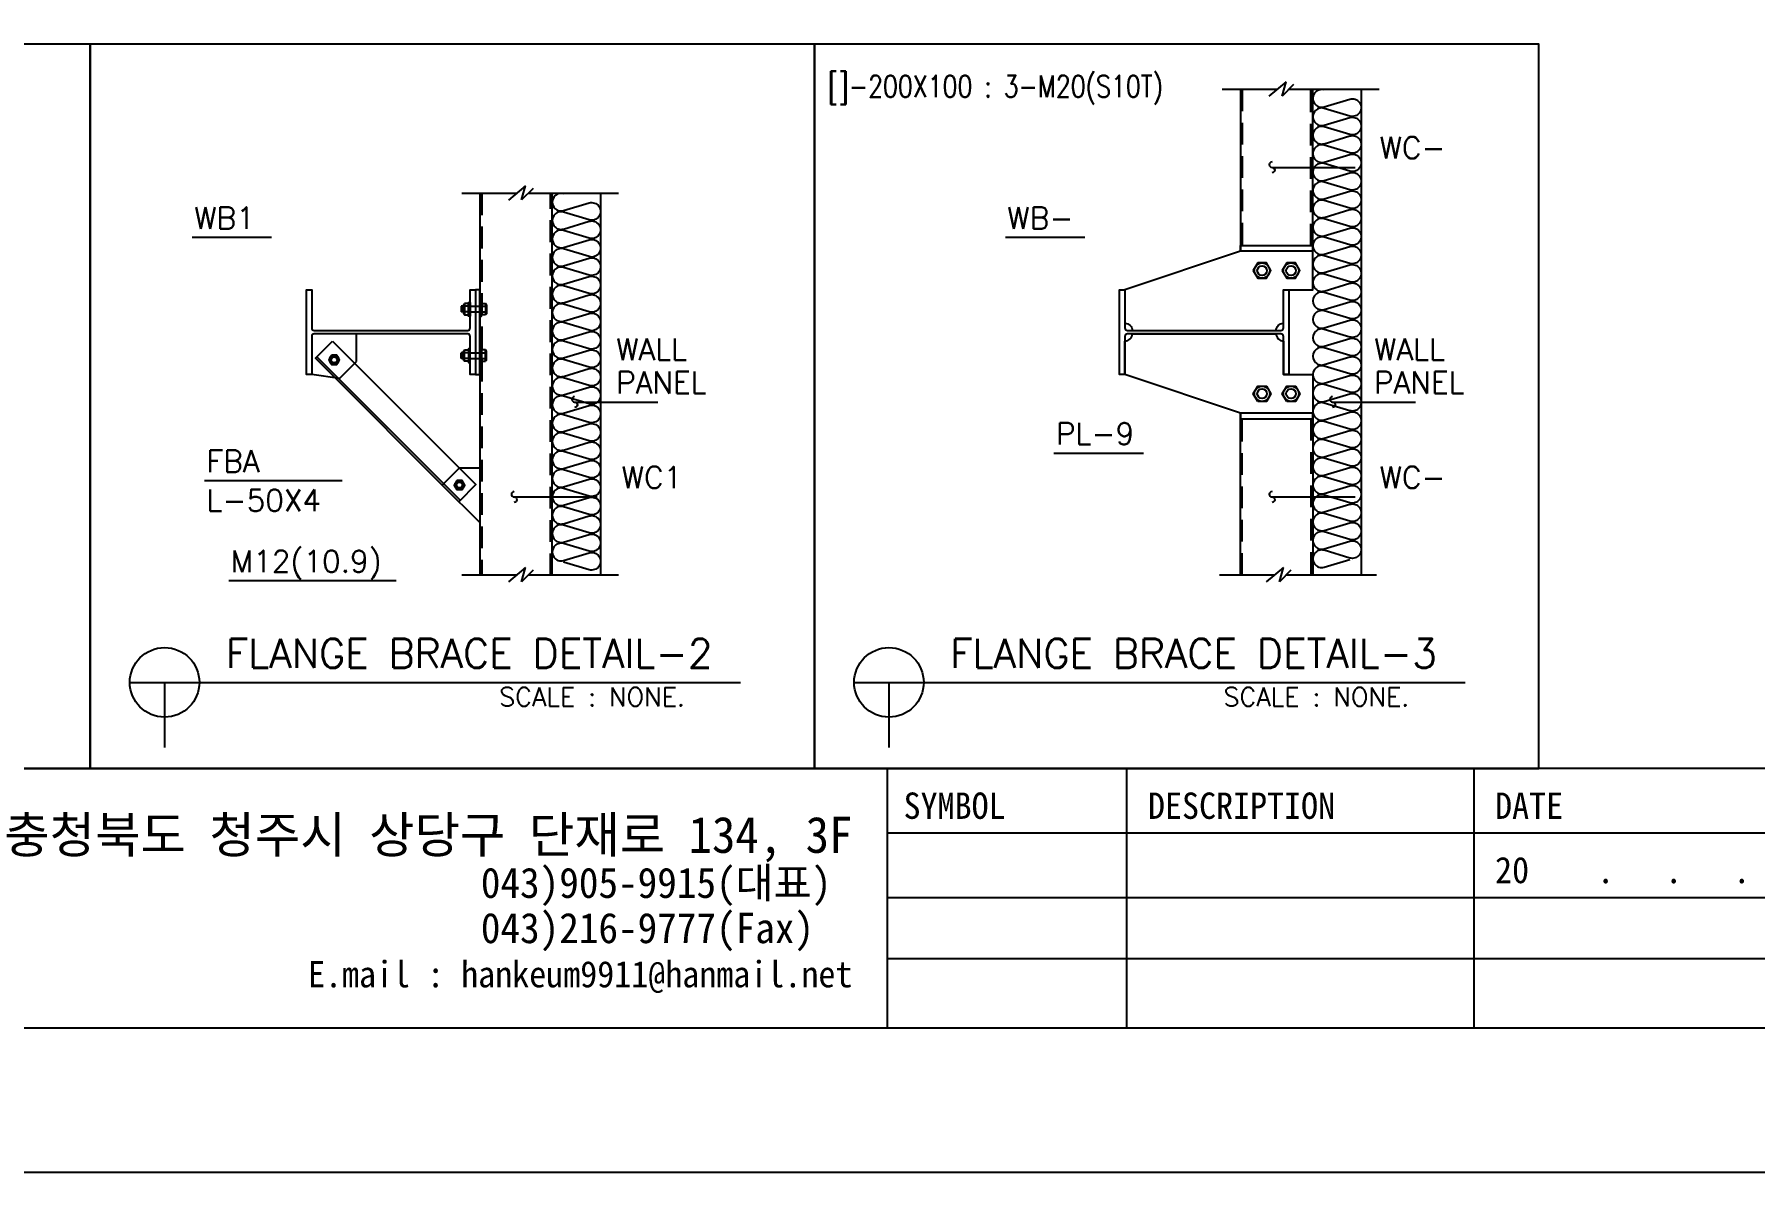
# Model space of a CAD drawing. Header units: metres. Extents: x -297536 to 1852864, y -630451 to -422551.
# Drawn here: x 1211764 to 1294884, y -630451 to -575449 of the extents above; entities that cross this region are included whole.
import ezdxf
from ezdxf.enums import TextEntityAlignment as Align

# ---------------------------------------------------------------- set-up
doc = ezdxf.new("R2010")
doc.units = ezdxf.units.M
doc.header["$LTSCALE"] = 700
doc.linetypes.add('HID', pattern=[2.3, 1.5, -0.8])
for name, color, linetype in [('bl', 3, 'Continuous'), ('COL', 2, 'Continuous'), ('DIM', 7, 'Continuous'), ('INS', 8, 'Continuous'), ('sec', 4, 'Continuous'), ('TEX', 3, 'Continuous'), ('된장공장-1$0$FORM', 2, 'Continuous'), ('된장공장-1$0$WID', 4, 'Continuous')]:
    doc.layers.add(name, color=color, linetype=linetype)
doc.styles.add('WHGTXT', font='romans.shx', dxfattribs={"bigfont": 'WHGTXT.shx'})
doc.styles.add('된장공장-1$0$타이틀', font='GulimChe.ttf')

# ---------------------------------------------------------------- blocks, each defined once
blk = doc.blocks.new('Form01')
at = {"ltscale": 0.015}
blk.add_lwpolyline([(0, 0), (420, 0), (420, -297), (0, -297)], close=True, dxfattribs=at)
at = {"layer": '된장공장-1$0$FORM', "color": 4, "ltscale": 250}
for p, q in [((410, -269.1), (10, -269.1)), ((115, -269.1), (115, -287)), ((131.52, -269.1), (131.52, -287)), ((155.51, -269.1), (155.51, -287)), ((180.84, -273.57), (115, -273.57)), ((410, -278.04), (115, -278.04)), ((180.84, -282.24), (115, -282.24))]:
    blk.add_line(p, q, dxfattribs=at)
at = {"layer": '된장공장-1$0$WID', "ltscale": 250}
for p, q in [((110, -269.1), (110, -267.47)), ((10, -287), (410, -287))]:
    blk.add_line(p, q, dxfattribs=at)
at = {"layer": '된장공장-1$0$FORM', "color": 7, "ltscale": 250, "style": '된장공장-1$0$타이틀'}
for s, height, p in [('SYMBOL', 1.817, (116.14, -272.58)), ('DESCRIPTION', 1.8172, (133.01, -272.58)), ('DATE', 1.817, (156.97, -272.58)), ('20    .   .   .', 1.8172, (156.97, -277.02)), ('043)905-9915(대표)', 2.0934, (86.96, -278.04)), ('043)216-9777(Fax)', 2.0934, (86.96, -281.16))]:
    blk.add_text(s, height=height, dxfattribs=at).set_placement(p)
for s, height, p in [('충청북도 청주시 상당구 단재로 134, 3F', 2.5, (112.61, -274.93)), ('E.mail : hankeum9911@hanmail.net', 1.8172, (112.61, -284.21))]:
    blk.add_text(s, height=height, dxfattribs=at).set_placement(p, align=Align.RIGHT)

msp = doc.modelspace()

# ---------------------------------------------------------------- linework, layer by layer
for p, q in [((1271805.4, -578115.7), (1269162, -578115.7)), ((1272248.2, -577746.5), (1271417.3, -578439.3)), ((1272051.9, -578435.3), (1272248.2, -577746.5)), ((1272609.8, -577877.4), (1272051.9, -578435.3)), ((1276745.3, -578115.7), (1272371.5, -578115.7)), ((1275583.6, -578115.7), (1272541.7, -578115.7)), ((1271564.7, -581873.6), (1275579.1, -581873.6)), ((1235055.4, -583129.8), (1232412, -583129.8)), ((1235498.2, -582760.7), (1234667.3, -583453.4)), ((1235301.9, -583449.4), (1235498.2, -582760.7)), ((1235859.8, -582891.5), (1235301.9, -583449.4)), ((1239995.3, -583129.8), (1235621.5, -583129.8)), ((1238833.6, -583129.8), (1235791.7, -583129.8)), ((1232496.2, -588512.8), (1232545.4, -588456.8)), ((1232545.4, -588456.8), (1232545.4, -589002.8)), ((1232736.3, -588456.8), (1232545.4, -588456.8)), ((1233371, -588456.8), (1233561.8, -588456.8)), ((1233611.1, -588512.8), (1233561.8, -588456.8)), ((1233561.8, -588456.8), (1233561.8, -589002.8)), ((1232385.6, -588582.8), (1232385.6, -588862.8)), ((1232736.3, -588582.8), (1232385.6, -588582.8)), ((1232736.3, -588862.8), (1232385.6, -588862.8)), ((1232413.6, -588582.8), (1232413.6, -588862.8)), ((1232441.6, -588582.8), (1232441.6, -588862.8)), ((1232469.6, -588582.8), (1232469.6, -588862.8)), ((1232496.2, -588512.8), (1232496.2, -588946.8)), ((1232545.4, -588582.8), (1232496.2, -588559.9)), ((1232545.4, -588582.8), (1232496.2, -588605.8)), ((1232545.4, -588862.8), (1232496.2, -588839.9)), ((1232545.4, -588862.8), (1232496.2, -588885.8)), ((1232496.2, -588946.8), (1232545.4, -589002.8)), ((1232545.4, -589002.8), (1232736.3, -589002.8)), ((1232820.3, -588582.8), (1233287, -588582.8)), ((1232820.3, -588862.8), (1233287, -588862.8)), ((1233371, -588582.8), (1233611.1, -588582.8)), ((1233371, -588862.8), (1233611.1, -588862.8)), ((1233561.8, -589002.8), (1233371, -589002.8)), ((1233561.8, -588582.8), (1233611.1, -588559.9)), ((1233561.8, -588582.8), (1233611.1, -588605.8)), ((1233561.8, -588862.8), (1233611.1, -588839.9)), ((1233561.8, -588862.8), (1233611.1, -588885.8)), ((1233611.1, -588946.8), (1233561.8, -589002.8)), ((1233611.1, -588512.8), (1233611.1, -588946.8)), ((1225342, -591094.8), (1226166.9, -590269.8)), ((1232385.6, -591116.8), (1232385.6, -590836.8)), ((1232736.3, -590836.8), (1232385.6, -590836.8)), ((1232413.6, -591116.8), (1232413.6, -590836.8)), ((1232441.6, -591116.8), (1232441.6, -590836.8)), ((1232469.6, -591116.8), (1232469.6, -590836.8)), ((1232496.2, -590752.8), (1232545.4, -590696.8)), ((1232496.2, -591186.8), (1232496.2, -590752.8)), ((1232545.4, -590836.8), (1232496.2, -590813.9)), ((1232545.4, -590836.8), (1232496.2, -590859.8)), ((1232545.4, -591242.8), (1232545.4, -590696.8)), ((1232545.4, -590696.8), (1232736.3, -590696.8)), ((1232820.3, -590836.8), (1233287, -590836.8)), ((1233561.8, -590696.8), (1233371, -590696.8)), ((1233371, -590836.8), (1233611.1, -590836.8)), ((1233611.1, -590752.8), (1233561.8, -590696.8)), ((1233561.8, -591242.8), (1233561.8, -590696.8)), ((1233561.8, -590836.8), (1233611.1, -590813.9)), ((1233561.8, -590836.8), (1233611.1, -590859.8)), ((1233611.1, -591186.8), (1233611.1, -590752.8)), ((1232342.4, -597963.2), (1225408, -591028.8)), ((1232736.3, -591116.8), (1232385.6, -591116.8)), ((1232545.4, -591116.8), (1232496.2, -591093.9)), ((1232545.4, -591116.8), (1232496.2, -591139.8)), ((1232496.2, -591186.8), (1232545.4, -591242.8)), ((1232736.3, -591242.8), (1232545.4, -591242.8)), ((1232820.3, -591116.8), (1233287, -591116.8)), ((1233371, -591116.8), (1233611.1, -591116.8)), ((1233371, -591242.8), (1233561.8, -591242.8)), ((1233561.8, -591116.8), (1233611.1, -591093.9)), ((1233561.8, -591116.8), (1233611.1, -591139.8)), ((1233611.1, -591186.8), (1233561.8, -591242.8)), ((1237867.5, -593216.1), (1241882, -593216.1)), ((1274489.2, -593216.1), (1278503.7, -593216.1)), ((1234943, -597802.7), (1238957.4, -597802.7)), ((1271564.7, -597802.7), (1275579.1, -597802.7)), ((1235055.4, -601584), (1232412, -601584)), ((1235498.2, -601214.8), (1234667.3, -601907.6)), ((1235301.9, -601903.6), (1235498.2, -601214.8)), ((1235859.8, -601345.7), (1235301.9, -601903.6)), ((1239995.3, -601584), (1235621.5, -601584)), ((1238833.6, -601584), (1235791.7, -601584)), ((1271677.1, -601584), (1269033.6, -601584)), ((1272119.9, -601214.8), (1271288.9, -601907.6)), ((1271923.6, -601903.6), (1272119.9, -601214.8)), ((1272481.5, -601345.7), (1271923.6, -601903.6)), ((1276617, -601584), (1272243.2, -601584)), ((1275455.3, -601584), (1272413.4, -601584))]:
    msp.add_line(p, q)
at = {"color": 5}
for points in [[(1179464.2, -610917.4), (1214464.2, -610917.4), (1214464.2, -575917.4), (1179464.2, -575917.4)], [(1214464.2, -610917.4), (1249464.2, -610917.4), (1249464.2, -575917.4), (1214464.2, -575917.4)], [(1249464.2, -610917.4), (1284464.2, -610917.4), (1284464.2, -575917.4), (1249464.2, -575917.4)]]:
    msp.add_lwpolyline(points, close=True, dxfattribs=at)
for points in [[(1271564.7, -581611.1, 1), (1271564.7, -581873.6, -1), (1271564.7, -582136.1)], [(1237867.5, -592953.6, 1), (1237867.5, -593216.1, -1), (1237867.5, -593478.6)], [(1274489.2, -592953.6, 1), (1274489.2, -593216.1, -1), (1274489.2, -593478.6)], [(1234943, -597540.2, 1), (1234943, -597802.7, -1), (1234943, -598065.2)], [(1271564.7, -597540.2, 1), (1271564.7, -597802.7, -1), (1271564.7, -598065.2)]]:
    msp.add_lwpolyline(points, format="xyb")
for points in [[(1273537, -585929.8), (1270037, -585929.8), (1264460.3, -587796.5), (1264460.3, -589406.5, -0.4142136), (1264810.3, -589756.5), (1271763.6, -589756.5, -0.4142136), (1272113.6, -589406.5), (1272113.6, -587796.5), (1273537, -587796.5)], [(1273537, -593746.5), (1270037, -593746.5), (1264460.3, -591879.8), (1264460.3, -590269.8, 0.4142136), (1264810.3, -589919.8), (1271763.6, -589919.8, 0.4142136), (1272113.6, -590269.8), (1272113.6, -591879.8), (1273537, -591879.8)]]:
    msp.add_lwpolyline(points, format="xyb", close=True)
for points in [[(1270037, -585649.8), (1273537, -585649.8), (1273537, -585929.8), (1270037, -585929.8)], [(1270874.3, -586494.8), (1270661.6, -586863.2), (1270874.3, -587231.6), (1271299.7, -587231.6), (1271512.4, -586863.2), (1271299.7, -586494.8)], [(1272274.3, -586494.8), (1272061.6, -586863.2), (1272274.3, -587231.6), (1272699.7, -587231.6), (1272912.4, -586863.2), (1272699.7, -586494.8)], [(1232820.3, -588400.8), (1232820.3, -589058.8), (1232736.3, -589058.8), (1232736.3, -588400.8)], [(1233077, -591879.8), (1233287, -591879.8), (1233287, -587796.5), (1233077, -587796.5)], [(1233287, -588400.8), (1233287, -589058.8), (1233371, -589058.8), (1233371, -588400.8)], [(1226166.9, -590269.8), (1233101.4, -597204.3), (1232276.4, -598029.2), (1225342, -591094.8)], [(1226121.8, -590956.2), (1225994.2, -591177.3), (1226121.8, -591398.4), (1226377, -591398.4), (1226504.7, -591177.3), (1226377, -590956.2)], [(1232820.3, -591298.8), (1232820.3, -590640.8), (1232736.3, -590640.8), (1232736.3, -591298.8)], [(1233287, -591298.8), (1233287, -590640.8), (1233371, -590640.8), (1233371, -591298.8)], [(1270874.3, -593181.6), (1270661.6, -592813.2), (1270874.3, -592444.8), (1271299.7, -592444.8), (1271512.4, -592813.2), (1271299.7, -593181.6)], [(1272274.3, -593181.6), (1272061.6, -592813.2), (1272274.3, -592444.8), (1272699.7, -592444.8), (1272912.4, -592813.2), (1272699.7, -593181.6)], [(1270037, -594026.5), (1273537, -594026.5), (1273537, -593746.5), (1270037, -593746.5)], [(1232171.3, -597005.7), (1232043.7, -597226.8), (1232171.3, -597447.8), (1232426.5, -597447.8), (1232554.2, -597226.8), (1232426.5, -597005.7)]]:
    msp.add_lwpolyline(points, close=True)
for centre, radius in [((1271087, -586863.2), 368.4), ((1271087, -586863.2), 233.3), ((1272487, -586863.2), 368.4), ((1272487, -586863.2), 233.3), ((1226249.4, -591177.3), 221.1), ((1226249.4, -591177.3), 140), ((1271087, -592813.2), 368.4), ((1271087, -592813.2), 233.3), ((1272487, -592813.2), 368.4), ((1272487, -592813.2), 233.3), ((1232298.9, -597226.8), 221.1), ((1232298.9, -597226.8), 140)]:
    msp.add_circle(centre, radius)
at = {"layer": 'bl'}
for p, q in [((1275870.3, -578115.7), (1275870.3, -601584)), ((1239120.3, -583129.8), (1239120.3, -601584)), ((1227331.9, -591259.8), (1227331.9, -589919.8)), ((1226506.9, -592084.8), (1227331.9, -591259.8)), ((1226506.9, -592084.8), (1225167, -591879.8)), ((1231473.1, -597226), (1232298.1, -596401)), ((1232289.8, -596392.7), (1233287, -596392.7)), ((1231473.1, -597226), (1233287, -599039.8))]:
    msp.add_line(p, q, dxfattribs=at)
at = {"layer": 'COL'}
for points in [[(1233077, -589849.8), (1233077, -591879.8), (1232820.3, -591879.8), (1232820.3, -590036.5, 0.4142136), (1232703.6, -589919.8), (1225283.6, -589919.8, 0.4142136), (1225167, -590036.5), (1225167, -591879.8), (1224910.3, -591879.8), (1224910.3, -587796.5), (1225167, -587796.5), (1225167, -589639.8, 0.4142136), (1225283.6, -589756.5), (1232703.6, -589756.5, 0.4142136), (1232820.3, -589639.8), (1232820.3, -587796.5), (1233077, -587796.5)], [(1272370.3, -589838.2), (1272370.3, -591879.8), (1272113.6, -591879.8), (1272113.6, -590036.5, 0.4142136), (1271997, -589919.8), (1264577, -589919.8, 0.4142136), (1264460.3, -590036.5), (1264460.3, -591879.8), (1264203.6, -591879.8), (1264203.6, -587796.5), (1264460.3, -587796.5), (1264460.3, -589639.8, 0.4142136), (1264577, -589756.5), (1271997, -589756.5, 0.4142136), (1272113.6, -589639.8), (1272113.6, -587796.5), (1272370.3, -587796.5)]]:
    msp.add_lwpolyline(points, format="xyb", close=True, dxfattribs=at)
at = {"layer": 'DIM'}
for points in [[(1271564.7, -581873.6, 0, 350, 0), (1272614.7, -581873.6, 0, 0, 0), (1280427.5, -581873.6, 0, 0, 0)], [(1224910.3, -587796.5, 0, 350, 0), (1224328.1, -586922.7, 0, 0, 0), (1223225.6, -585267.8, 0, 0, 0)], [(1264203.6, -587796.5, 0, 350, 0), (1263621.5, -586922.7, 0, 0, 0), (1262518.9, -585267.8, 0, 0, 0)], [(1267245.1, -592812, 0, 350, 0), (1266668, -593689.2, 0, 0, 0), (1265348.4, -595694.6, 0, 0, 0)], [(1237867.5, -593216.1, 0, 350, 0), (1238917.5, -593216.1, 0, 0, 0), (1245184.1, -593216.1, 0, 0, 0)], [(1274489.2, -593216.1, 0, 350, 0), (1275539.2, -593216.1, 0, 0, 0), (1281805.8, -593216.1, 0, 0, 0)], [(1228534.5, -594136.6, 0, 350, 0), (1227957.4, -595013.7, 0, 0, 0), (1226637.8, -597019.1, 0, 0, 0)], [(1232298.9, -597226.8, 0, 350, 0), (1231721.8, -598103.9, 0, 0, 0), (1229250.9, -601859.2, 0, 0, 0)], [(1234943, -597802.7, 0, 350, 0), (1235993, -597802.7, 0, 0, 0), (1243805.9, -597802.7, 0, 0, 0)], [(1271564.7, -597802.7, 0, 350, 0), (1272614.7, -597802.7, 0, 0, 0), (1280427.5, -597802.7, 0, 0, 0)]]:
    msp.add_lwpolyline(points, format="xyseb", dxfattribs=at)
for points in [[(1223225.6, -585267.8), (1219386.1, -585267.8)], [(1262518.9, -585267.8), (1258679.4, -585267.8)], [(1265348.4, -595694.6), (1261026.7, -595694.6)], [(1226637.8, -597019.1), (1219982.8, -597019.1)], [(1229250.9, -601859.2), (1221154.4, -601859.2)]]:
    msp.add_lwpolyline(points, dxfattribs=at)
at = {"layer": 'INS'}
for points in [[(1274084.1, -578133.3, 1.34), (1274084.1, -578950), (1275323.1, -578578.2, -1.34), (1275323.1, -579394.9), (1274084.1, -579023.2), (1274084.1, -579023.2, 1.34), (1274084.1, -579839.9), (1275323.1, -579468.1, -1.34), (1275323.1, -580284.8), (1274084.1, -579913.1), (1274084.1, -579913.1, 1.34), (1274084.1, -580729.8), (1275323.1, -580358, -1.34), (1275323.1, -581174.7), (1274084.1, -580803), (1274084.1, -580803, 1.34), (1274084.1, -581619.7), (1275323.1, -581247.9, -1.34), (1275323.1, -582064.6), (1274084.1, -581692.9), (1274084.1, -581692.9, 1.34), (1274084.1, -582509.6), (1275323.1, -582137.9, -1.34), (1275323.1, -582954.5), (1274084.1, -582582.8), (1274084.1, -582582.8, 1.34), (1274084.1, -583399.5), (1275323.1, -583027.8, -1.34), (1275323.1, -583844.4), (1274084.1, -583472.7), (1274084.1, -583472.7, 1.34), (1274084.1, -584289.4), (1275323.1, -583917.7, -1.34), (1275323.1, -584734.3), (1274084.1, -584362.6), (1274084.1, -584362.6, 1.34), (1274084.1, -585179.3), (1275323.1, -584807.6, -1.34), (1275323.1, -585624.2), (1274084.1, -585252.5), (1274084.1, -585252.5, 1.34), (1274084.1, -586069.2), (1275323.1, -585697.5, -1.34), (1275323.1, -586514.1), (1274084.1, -586142.4), (1274084.1, -586142.4, 1.34), (1274084.1, -586959.1), (1275323.1, -586587.4, -1.34), (1275323.1, -587404), (1274084.1, -587032.3), (1274084.1, -587032.3, 1.34), (1274084.1, -587849), (1275323.1, -587477.3, -1.34), (1275323.1, -588293.9), (1274084.1, -587922.2), (1274084.1, -587922.2, 1.34), (1274084.1, -588738.9), (1275323.1, -588367.2, -1.34), (1275323.1, -589183.8), (1274084.1, -588812.1), (1274084.1, -588812.1, 1.34), (1274084.1, -589628.8), (1275323.1, -589257.1, -1.34), (1275323.1, -590073.7), (1274084.1, -589702), (1274084.1, -589702, 1.34), (1274084.1, -590518.7), (1275323.1, -590147, -1.34), (1275323.1, -590963.6), (1274084.1, -590591.9), (1274084.1, -590591.9, 1.34), (1274084.1, -591408.6), (1275323.1, -591036.9, -1.34), (1275323.1, -591853.5), (1274084.1, -591481.8), (1274084.1, -591481.8, 1.34), (1274084.1, -592298.5), (1275323.1, -591926.8, -1.34), (1275323.1, -592743.4), (1274084.1, -592371.7), (1274084.1, -592371.7, 1.34), (1274084.1, -593188.4), (1275323.1, -592816.7, -1.34), (1275323.1, -593633.3), (1274084.1, -593261.6), (1274084.1, -593261.6, 1.34), (1274084.1, -594078.3), (1275323.1, -593706.6, -1.34), (1275323.1, -594523.2), (1274084.1, -594151.5), (1274084.1, -594151.5, 1.34), (1274084.1, -594968.2), (1275323.1, -594596.5, -1.34), (1275323.1, -595413.1), (1274084.1, -595041.4), (1274084.1, -595041.4, 1.34), (1274084.1, -595858.1), (1275323.1, -595486.4, -1.34), (1275323.1, -596303), (1274084.1, -595931.3), (1274084.1, -595931.3, 1.34), (1274084.1, -596748), (1275323.1, -596376.3, -1.34), (1275323.1, -597193), (1274084.1, -596821.2), (1274084.1, -596821.2, 1.34), (1274084.1, -597637.9), (1275323.1, -597266.2, -1.34), (1275323.1, -598082.9), (1274084.1, -597711.1), (1274084.1, -597711.1, 1.34), (1274084.1, -598527.8), (1275323.1, -598156.1, -1.34), (1275323.1, -598972.8), (1274084.1, -598601), (1274084.1, -598601, 1.34), (1274084.1, -599417.7), (1275323.1, -599046, -1.34), (1275323.1, -599862.7), (1274084.1, -599490.9), (1274084.1, -599490.9, 1.34), (1274084.1, -600307.6), (1275323.1, -599935.9, -1.34), (1275323.1, -600752.6), (1274084.1, -600380.8), (1274084.1, -600380.8, 1.34), (1274084.1, -601197.5), (1275323.1, -600825.8, -1.34)], [(1237334.1, -583147.5, 1.34), (1237334.1, -583964.1), (1238573.1, -583592.4, -1.34), (1238573.1, -584409.1), (1237334.1, -584037.4), (1237334.1, -584037.4, 1.34), (1237334.1, -584854), (1238573.1, -584482.3, -1.34), (1238573.1, -585299), (1237334.1, -584927.3), (1237334.1, -584927.3, 1.34), (1237334.1, -585743.9), (1238573.1, -585372.2, -1.34), (1238573.1, -586188.9), (1237334.1, -585817.2), (1237334.1, -585817.2, 1.34), (1237334.1, -586633.8), (1238573.1, -586262.1, -1.34), (1238573.1, -587078.8), (1237334.1, -586707.1), (1237334.1, -586707.1, 1.34), (1237334.1, -587523.7), (1238573.1, -587152, -1.34), (1238573.1, -587968.7), (1237334.1, -587597), (1237334.1, -587597, 1.34), (1237334.1, -588413.6), (1238573.1, -588041.9, -1.34), (1238573.1, -588858.6), (1237334.1, -588486.9), (1237334.1, -588486.9, 1.34), (1237334.1, -589303.5), (1238573.1, -588931.8, -1.34), (1238573.1, -589748.5), (1237334.1, -589376.8), (1237334.1, -589376.8, 1.34), (1237334.1, -590193.4), (1238573.1, -589821.7, -1.34), (1238573.1, -590638.4), (1237334.1, -590266.7), (1237334.1, -590266.7, 1.34), (1237334.1, -591083.3), (1238573.1, -590711.6, -1.34), (1238573.1, -591528.3), (1237334.1, -591156.6), (1237334.1, -591156.6, 1.34), (1237334.1, -591973.2), (1238573.1, -591601.5, -1.34), (1238573.1, -592418.2), (1237334.1, -592046.5), (1237334.1, -592046.5, 1.34), (1237334.1, -592863.1), (1238573.1, -592491.4, -1.34), (1238573.1, -593308.1), (1237334.1, -592936.4), (1237334.1, -592936.4, 1.34), (1237334.1, -593753), (1238573.1, -593381.3, -1.34), (1238573.1, -594198), (1237334.1, -593826.3), (1237334.1, -593826.3, 1.34), (1237334.1, -594642.9), (1238573.1, -594271.2, -1.34), (1238573.1, -595087.9), (1237334.1, -594716.2), (1237334.1, -594716.2, 1.34), (1237334.1, -595532.8), (1238573.1, -595161.1, -1.34), (1238573.1, -595977.8), (1237334.1, -595606.1), (1237334.1, -595606.1, 1.34), (1237334.1, -596422.7), (1238573.1, -596051, -1.34), (1238573.1, -596867.7), (1237334.1, -596496), (1237334.1, -596496, 1.34), (1237334.1, -597312.7), (1238573.1, -596940.9, -1.34), (1238573.1, -597757.6), (1237334.1, -597385.9), (1237334.1, -597385.9, 1.34), (1237334.1, -598202.6), (1238573.1, -597830.8, -1.34), (1238573.1, -598647.5), (1237334.1, -598275.8), (1237334.1, -598275.8, 1.34), (1237334.1, -599092.5), (1238573.1, -598720.7, -1.34), (1238573.1, -599537.4), (1237334.1, -599165.7), (1237334.1, -599165.7, 1.34), (1237334.1, -599982.4), (1238573.1, -599610.6, -1.34), (1238573.1, -600427.3), (1237334.1, -600055.6), (1237334.1, -600055.6, 1.34), (1237334.1, -600872.3), (1238573.1, -600500.5, -1.34), (1238573.1, -601317.2), (1237334.1, -600945.5)]]:
    msp.add_lwpolyline(points, format="xyb", dxfattribs=at)
at = {"layer": 'sec'}
for points in [[(1270037, -578115.7), (1270037, -585929.8)], [(1273537, -585929.8), (1273537, -578115.7)], [(1233287, -583129.8), (1233287, -601584)], [(1236787, -601584), (1236787, -583129.8)], [(1270037, -601560.7), (1270037, -593746.5)], [(1273537, -593746.5), (1273537, -601560.7)]]:
    msp.add_lwpolyline(points, dxfattribs=at)
at = {"layer": 'sec', "color": 8, "linetype": 'HID'}
for points in [[(1270130.3, -578115.7), (1270130.3, -585649.8)], [(1273443.6, -585649.8), (1273443.6, -578115.7)], [(1233380.3, -583129.8), (1233380.3, -601584)], [(1236693.6, -601584), (1236693.6, -583129.8)], [(1270130.3, -601560.7), (1270130.3, -594026.5)], [(1273443.6, -594026.5), (1273443.6, -601560.7)]]:
    msp.add_lwpolyline(points, dxfattribs=at)
at = {"layer": 'TEX'}
for p, q in [((1216373.6, -606762.3), (1220153.6, -606762.3)), ((1218053.6, -606762.3), (1218053.6, -609912.3)), ((1220153.6, -606762.3), (1245890.3, -606762.3)), ((1251373.6, -606762.3), (1255153.6, -606762.3)), ((1253053.6, -606762.3), (1253053.6, -609912.3)), ((1255153.6, -606762.3), (1280890.3, -606762.3))]:
    msp.add_line(p, q, dxfattribs=at)
for centre in [(1218053.6, -606762.3), (1253053.6, -606762.3)]:
    msp.add_circle(centre, 1680, dxfattribs=at)

# ---------------------------------------------------------------- block references
at = {"xscale": 700, "yscale": 700, "zscale": 700}
msp.add_blockref('Form01', (1172464.2, -422550.9), dxfattribs=at)

# ---------------------------------------------------------------- texts
at = {"layer": 'TEX', "style": 'WHGTXT', "width": 0.8}
msp.add_text('[]-200X100 : 3-M20(S10T)', height=1050, rotation=359.999976, dxfattribs=at).set_placement((1250104.4, -578483.2))
at = {"layer": 'TEX', "style": 'WHGTXT'}
for s, p in [('WC-', (1276762.5, -581452.3)), ('WB1', (1219486.7, -584846.5)), ('WB-', (1258780.1, -584846.5)), ('WALL', (1239879.1, -591195.4)), ('WALL', (1276500.8, -591195.4)), ('PANEL', (1239879.1, -592794.8)), ('PANEL', (1276500.8, -592794.8)), ('PL-9', (1261127.4, -595273.3)), ('FBA', (1220083.5, -596597.9)), ('WC1', (1240140.9, -597381.5)), ('WC-', (1276762.5, -597381.5)), ('L-50X4', (1220083.5, -598490.4)), ('M12(10.9)', (1221255.1, -601437.9))]:
    msp.add_text(s, height=1050, rotation=359.999976, dxfattribs=at).set_placement(p)
for s, p in [('FLANGE BRACE DETAIL-2', (1232778.1, -606062.3)), ('FLANGE BRACE DETAIL-3', (1267778.1, -606062.3))]:
    msp.add_text(s, height=1400, rotation=0.000001, dxfattribs=at).set_placement(p, align=Align.CENTER)
for p in [(1234220.4, -607462.3), (1269220.4, -607462.3)]:
    msp.add_text('SCALE : NONE.', height=903, rotation=359.999976, dxfattribs=at).set_placement(p, align=Align.MIDDLE_LEFT)

doc.saveas('drawing.dxf')
